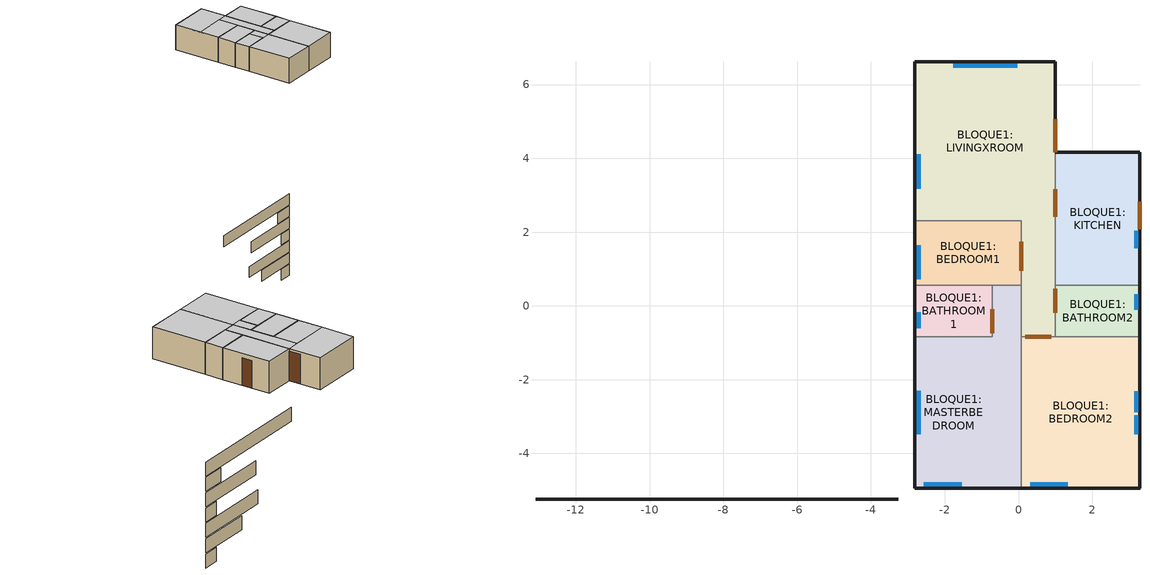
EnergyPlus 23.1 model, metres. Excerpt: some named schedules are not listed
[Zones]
BLOQUE1:LIVINGXROOM
 floor othersideconditionsmodel (SUELO CASO BASE MULCHEN): 0.08,2.31 0.99,2.3 0.99,-0.84 0.08,-0.84 z0; -2.81,6.61 0.99,6.61 0.99,2.3 -2.81,2.31 z0
 wall outside (MURO CASO BASE MULCHEN 01): 0.99,4.16 0.99,6.61 -2.81,6.61 -2.81,2.31 z0:2.3
 wall outside (LinearBridgingConstruction): -3.26,-5.24 -13.09,-5.24 z-11.1:-10.1
 wall to BLOQUE1:BEDROOM1 (Lightweight 2 x 25mm gypsum plasterboard with 100mm cavity): -2.81,2.31 0.08,2.31 0.08,0.56 z0:2.3
 wall to BLOQUE1:MASTERBEDROOM (Lightweight 2 x 25mm gypsum plasterboard with 100mm cavity): 0.08,0.56 0.08,-0.84 z0:2.3
 wall to BLOQUE1:BEDROOM2 (Lightweight 2 x 25mm gypsum plasterboard with 100mm cavity): 0.08,-0.84 0.99,-0.84 z0:2.3
 wall to BLOQUE1:BATHROOM2 (Lightweight 2 x 25mm gypsum plasterboard with 100mm cavity): 0.99,-0.84 0.99,0.56 z0:2.3
 wall to BLOQUE1:KITCHEN (Lightweight 2 x 25mm gypsum plasterboard with 100mm cavity): 0.99,0.56 0.99,4.16 z0:2.3
 window (VENTANA CASO BASE MULCHEN - 1001): -0.03,6.51 -1.77,6.51 z0.74:1.96; -2.71,4.11 -2.71,3.18 z1.04:1.96
 door inside (Puerta interior del proyecto): 0.08,1.74 0.08,0.95 z0:2.1; 0.18,-0.84 0.89,-0.84 / 0.99,-0.18 0.99,0.46 / 0.99,2.42 0.99,3.16 z0:2.12
 door (Copia de Wooden door): 0.99,4.17 0.99,5.06 z0:2.12
 ceiling adiabatic (CIELO FALSO CASO BASE MULCHEN_Reversed): 0.08,4.16 -2.81,4.16 -2.81,2.31 0.08,2.31 z2.3; 0.99,4.16 0.08,4.16 0.08,-0.84 0.99,-0.84 z2.3; 0.99,6.61 -2.81,6.61 -2.81,4.16 0.99,4.16 z2.3
BLOQUE1:BEDROOM1
 floor othersideconditionsmodel (SUELO CASO BASE MULCHEN): -2.81,2.31 0.08,2.31 0.08,0.56 -2.81,0.56 z0
 wall outside (MURO CASO BASE MULCHEN 01): -2.81,2.31 -2.81,0.56 z0:2.3
 wall outside (LinearBridgingConstruction): -3.26,-5.24 -5,-5.24 z-12.2:-11.2
 wall to BLOQUE1:BATHROOM1 (Lightweight 2 x 25mm gypsum plasterboard with 100mm cavity): -2.81,0.56 -0.71,0.56 z0:2.3
 wall to BLOQUE1:MASTERBEDROOM (Lightweight 2 x 25mm gypsum plasterboard with 100mm cavity): -0.71,0.56 0.08,0.56 z0:2.3
 window (VENTANA CASO BASE MULCHEN - 1001): -2.71,1.64 -2.71,0.73 z1.07:1.99
 ceiling adiabatic (CIELO FALSO CASO BASE MULCHEN_Reversed): 0.08,2.31 -2.81,2.31 -2.81,0.56 0.08,0.56 z2.3
BLOQUE1:MASTERBEDROOM
 floor othersideconditionsmodel (SUELO CASO BASE MULCHEN): -2.81,-0.84 -0.71,-0.84 -0.71,-4.94 -2.81,-4.94 z0; -0.71,0.56 0.08,0.56 0.08,-4.94 -0.71,-4.94 z0
 wall outside (MURO CASO BASE MULCHEN 01): -2.81,-0.84 -2.81,-4.94 0.08,-4.94 z0:2.3
 wall outside (LinearBridgingConstruction): -3.26,-5.24 -8.99,-5.24 z-13.3:-12.3
 wall to BLOQUE1:BATHROOM1 (Lightweight 2 x 25mm gypsum plasterboard with 100mm cavity): -0.71,0.56 -0.71,-0.84 -2.81,-0.84 z0:2.3
 wall to BLOQUE1:BEDROOM2 (Lightweight 2 x 25mm gypsum plasterboard with 100mm cavity): 0.08,-4.94 0.08,-0.84 z0:2.3
 window (VENTANA CASO BASE MULCHEN - 1001): -2.71,-2.3 -2.71,-3.47 z1.07:1.99; -2.57,-4.84 -1.55,-4.84 z1.03:1.96
 door inside (Puerta interior del proyecto): -0.71,-0.09 -0.71,-0.74 z0:2.11
 ceiling adiabatic (CIELO FALSO CASO BASE MULCHEN_Reversed): 0.08,0.56 -0.71,0.56 -0.71,-0.84 0.08,-0.84 z2.3; 0.08,-0.84 -2.81,-0.84 -2.81,-4.94 0.08,-4.94 z2.3
BLOQUE1:BEDROOM2
 floor othersideconditionsmodel (SUELO CASO BASE MULCHEN): 0.08,-0.84 3.29,-0.84 3.29,-4.94 0.08,-4.94 z0
 wall outside (MURO CASO BASE MULCHEN 01): 0.08,-4.94 3.29,-4.94 3.29,-0.84 z0:2.3
 wall outside (LinearBridgingConstruction): -3.26,-5.24 -9.26,-5.24 z-15.5:-14.5
 wall to BLOQUE1:BATHROOM2 (Lightweight 2 x 25mm gypsum plasterboard with 100mm cavity): 3.29,-0.84 0.99,-0.84 z0:2.3
 window (VENTANA CASO BASE MULCHEN - 1001): 0.32,-4.84 1.34,-4.84 z1.04:1.96; 3.19,-2.88 3.19,-2.31 / 3.19,-3.47 3.19,-2.96 z1.04:1.95
 ceiling adiabatic (CIELO FALSO CASO BASE MULCHEN_Reversed): 3.29,-0.84 0.08,-0.84 0.08,-4.94 3.29,-4.94 z2.3
BLOQUE1:BATHROOM2
 floor othersideconditionsmodel (SUELO CASO BASE MULCHEN): 0.99,0.56 3.29,0.56 3.29,-0.84 0.99,-0.84 z0
 wall outside (MURO CASO BASE MULCHEN 01): 3.29,-0.84 3.29,0.56 z0:2.3
 wall outside (LinearBridgingConstruction): -3.26,-5.24 -4.45,-5.24 z-17.7:-16.7
 wall to BLOQUE1:KITCHEN (Lightweight 2 x 25mm gypsum plasterboard with 100mm cavity_Rev): 3.29,0.56 0.99,0.56 z0:2.3
 window (VENTANA CASO BASE MULCHEN - 1001): 3.19,-0.1 3.19,0.32 z1.51:1.98
 ceiling adiabatic (CIELO FALSO CASO BASE MULCHEN_Reversed): 3.29,0.56 0.99,0.56 0.99,-0.84 3.29,-0.84 z2.3
BLOQUE1:KITCHEN
 floor othersideconditionsmodel (SUELO CASO BASE MULCHEN): 0.99,4.16 3.29,4.16 3.29,0.56 0.99,0.56 z0
 wall outside (MURO CASO BASE MULCHEN 01): 3.29,0.56 3.29,4.16 0.99,4.16 z0:2.3
 wall outside (LinearBridgingConstruction): -3.26,-5.24 -7.4,-5.24 z-16.6:-15.6
 window (VENTANA CASO BASE MULCHEN - 1001): 3.19,1.56 3.19,2.03 z1.04:1.95
 door (Puerta exterior del proyecto): 3.29,2.07 3.29,2.82 z0:1.99
 ceiling adiabatic (CIELO FALSO CASO BASE MULCHEN_Reversed): 3.29,4.16 0.99,4.16 0.99,0.56 3.29,0.56 z2.3
BLOQUE1:BATHROOM1
 floor othersideconditionsmodel (SUELO CASO BASE MULCHEN): -2.81,0.56 -0.71,0.56 -0.71,-0.84 -2.81,-0.84 z0
 wall outside (MURO CASO BASE MULCHEN 01): -2.81,0.56 -2.81,-0.84 z0:2.3
 wall outside (LinearBridgingConstruction): -3.26,-5.24 -4.45,-5.24 z-14.4:-13.4
 window (VENTANA CASO BASE MULCHEN - 1001): -2.71,-0.18 -2.71,-0.6 z1.5:1.98
 ceiling adiabatic (CIELO FALSO CASO BASE MULCHEN_Reversed): -0.71,0.56 -2.81,0.56 -2.81,-0.84 -0.71,-0.84 z2.3
[Site:Location]
Sitio (01-01:31-12)  (01-01:31-12): Latitude {deg}=-36.77; Longitude {deg}=-73.07; Time Zone {hr}=-4; Elevation {m}=148
[Site:GroundTemperature:BuildingSurface]
18, 18, 18, 18, 18, 18, 18, 18, 18, 18, 18, 18
[Site:GroundTemperature:Deep]
14, 14, 14, 14, 14, 14, 14, 14, 14, 14, 14, 14
[Site:GroundTemperature:Shallow]
14, 14, 14, 14, 14, 14, 14, 14, 14, 14, 14, 14
[Site:GroundTemperature:FCfactorMethod]
18.74, 19.18, 18.19, 16.7, 12.9, 10.01, 8.1, 7.58, 8.67, 10.99, 14.03, 16.81
[Site:GroundReflectance]
0.2, 0.2, 0.2, 0.2, 0.2, 0.2, 0.2, 0.2, 0.2, 0.2, 0.2, 0.2
[Site:GroundReflectance:SnowModifier]
2, 2
[SizingPeriod:DesignDay] Month=7; Day of Month=15; Humidity Condition Type=WetBulb; Barometric Pressure {Pa}=99559.6; Wind Direction {deg}=0; Rain Indicator=No; Snow Indicator=No; Daylight Saving Time Indicator=No
Name | Day Type | Maximum Dry-Bulb Temperature {C} | Daily Dry-Bulb Temperature Range {deltaC} | Wetbulb or DewPoint at Maximum Dry-Bulb {C} | Wind Speed {m/s} | Solar Model Indicator | Sky Clearness
Summer Design Day in Sitio (01-01:31-12) Jul | SummerDesignDay | 24.4 | 11.1 | 17.2 | 0 | ASHRAEClearSky | 0.98
Winter Design Day in Sitio (01-01:31-12) | WinterDesignDay | 1.2 | 0 | 1.2 | 17.4 |  | 0
[Site:GroundDomain:Slab]
Default Slab: 10, 1, 5, 0.52, 2050, 184, 30, 50, Site:GroundTemperature:Undisturbed:FiniteDifference, Default Slab - Ground Temperature Object - Finite Difference, 0.4, Default Slab - Slab Boundary Condition Model - 1, OnGrade, NO, EPS 10 mm_0.05, FULL, 5, NO, EPS 10 mm_0.05, 1, Hourly
[Site:GroundTemperature:Undisturbed:FiniteDifference]
Default Slab - Ground Temperature Object - Finite Difference: 0.52, 2050, 184, 30, 50, 0.4
[Building]
Edificio Residencial: North Axis {deg}=0; Terrain=Suburbs; Loads Convergence Tolerance Value {W}=.04; Temperature Convergence Tolerance Value {deltaC}=.4; Solar Distribution=FullExterior; Maximum Number of Warmup Days=25; Minimum Number of Warmup Days=6
[Material:NoMass] Roughness=Rough
Name | Thermal Resistance {m2-K/W} | Thermal Absorptance | Solar Absorptance | Visible Absorptance
LinearBridgingLayer | 0.6267 | 1e-05 | 0 | 0
5_RVAL_2; 6_RVAL_2 | .15 | 0.9 | 0.7 | 0.7
[Construction]
LinearBridgingConstruction: LinearBridgingLayer
SUELO CASO BASE MULCHEN: Sand and gravel_.8049, Concrete cast - compacted_.08, Flooring Blocks_.0025
CIELO FALSO CASO BASE MULCHEN_Reversed: Plasterboard_.01
Lightweight 2 x 25mm gypsum plasterboard with 100mm cavity: Gypsum Plasterboard_.025, 5_RVAL_2, Gypsum Plasterboard_.025
Lightweight 2 x 25mm gypsum plasterboard with 100mm cavity_Rev: Gypsum Plasterboard_.025, 6_RVAL_2, Gypsum Plasterboard_.025
Puerta interior del proyecto: Painted Oak_.035
MURO CASO BASE MULCHEN 01: Woods - pine pitch pine Dry_.0025, Oriented strand board (OSB)_.0095, Gypsum Plasterboard_.01
Copia de Wooden door: Painted Oak_.05, Standard insulation_.016
Puerta exterior del proyecto: Painted Oak_.045
VENTANA CASO BASE MULCHEN - 1001: 2
[WindowMaterial:Glazing]
2: Optical Data Type=SpectralAverage; Thickness {m}=.003; Solar Transmittance at Normal Incidence=.837; Front Side Solar Reflectance at Normal Incidence=.075; Back Side Solar Reflectance at Normal Incidence=.075; Visible Transmittance at Normal Incidence=.898; Front Side Visible Reflectance at Normal Incidence=.081; Back Side Visible Reflectance at Normal Incidence=.081; Infrared Transmittance at Normal Incidence=0; Front Side Infrared Hemispherical Emissivity=.84; Back Side Infrared Hemispherical Emissivity=.84; Conductivity {W/m-K}=.9; Dirt Correction Factor for Solar and Visible Transmittance=1
[Material] Roughness=Rough; Thermal Absorptance=0.9
Name | Thickness {m} | Conductivity {W/m-K} | Density {kg/m3} | Specific Heat {J/kg-K} | Solar Absorptance | Visible Absorptance
Sand and gravel_.8049 | .8049 | 2 | 1950 | 1045 | 0.3 | 0.3
Concrete cast - compacted_.08 | .08 | 2.2 | 2400 | 840 | 0.6 | 0.6
Flooring Blocks_.0025 | .0025 | 0.14 | 650 | 1200 | 0.78 | 0.78
Plasterboard_.01 | .01 | 0.25 | 2800 | 896 | 0.5 | 0.5
Gypsum Plasterboard_.025 | .025 | 0.25 | 900 | 1000 | 0.5 | 0.5
Painted Oak_.035 | .035 | 0.19 | 700 | 2390 | 0.5 | 0.5
Woods - pine pitch pine Dry_.0025 | .0025 | 0.17 | 650 | 2120 | 0.6 | 0.6
Oriented strand board (OSB)_.0095 | .0095 | 0.13 | 650 | 1700 | 0.6 | 0.6
Gypsum Plasterboard_.01 | .01 | 0.25 | 900 | 1000 | 0.5 | 0.5
Painted Oak_.05 | .05 | 0.19 | 700 | 2390 | 0.5 | 0.5
Standard insulation_.016 | .016 | 0.04 | 12 | 840 | 0.7 | 0.7
Painted Oak_.045 | .045 | 0.19 | 700 | 2390 | 0.5 | 0.5
EPS 10 mm_0.05 | .05 | 0.04 | 15 | 1300 | 0.6 | 0.6
[SurfaceProperty:OtherSideConditionsModel]
Default Slab - Slab Boundary Condition Model - 1: Type of Modeling=GroundCoupledSurface
[Zone] Type=1; Multiplier=1; Zone Inside Convection Algorithm=TARP; Part of Total Floor Area=Yes
Name | Volume {m3} | Floor Area {m2}
BLOQUE1:LIVINGXROOM | 41.645 | 18.1065
BLOQUE1:BEDROOM1 | 10.2528 | 4.4577
BLOQUE1:MASTERBEDROOM | 27.7292 | 12.0562
BLOQUE1:BATHROOM1 | 5.766 | 2.5069
BLOQUE1:BEDROOM2 | 28.671 | 12.4656
BLOQUE1:KITCHEN | 17.7573 | 7.7206
BLOQUE1:BATHROOM2 | 6.3371 | 2.7552
[PEOPLE] Number of People Schedule=HORARIO ACT CALF MULCHEN 2O22; Number of People Calculation Method=Area/Person; Floor Area per Person {m2/person}=20; Fraction Radiant=.3; Sensible Heat Fraction=.61; Carbon Dioxide Generation Rate {m3/s-W}=3.82e-08; Enable ASHRAE 55 Comfort Warnings=No; Mean Radiant Temperature Calculation Type=ZoneAveraged; Work Efficiency Schedule=Work efficiency; Clothing Insulation Calculation Method=ClothingInsulationSchedule; Air Velocity Schedule=Default Air Velocity for Comfort Calculations
Name | Zone or ZoneList or Space or SpaceList | Activity Level Schedule | Clothing Insulation Schedule
People BLOQUE1:LIVINGXROOM | BLOQUE1:LIVINGXROOM | Activity Schedule 5288 | Clothing Schedule 5288
People BLOQUE1:BEDROOM1 | BLOQUE1:BEDROOM1 | Activity Schedule 5300 | Clothing Schedule 5300
People BLOQUE1:MASTERBEDROOM | BLOQUE1:MASTERBEDROOM | Activity Schedule 5308 | Clothing Schedule 5308
People BLOQUE1:BATHROOM1 | BLOQUE1:BATHROOM1 | Activity Schedule 5318 | Clothing Schedule 5318
People BLOQUE1:BEDROOM2 | BLOQUE1:BEDROOM2 | Activity Schedule 5325 | Clothing Schedule 5325
People BLOQUE1:KITCHEN | BLOQUE1:KITCHEN | Activity Schedule 5333 | Clothing Schedule 5333
People BLOQUE1:BATHROOM2 | BLOQUE1:BATHROOM2 | Activity Schedule 5340 | Clothing Schedule 5340
[Lights] Schedule=ILUMINACION MULCHEN 2O22; Design Level Calculation Method=Watts/Area; Watts per Zone Floor Area {W/m2}=1.5; Return Air Fraction=0; Fraction Radiant=.3; Fraction Visible=.2; Fraction Replaceable=1
Name | Zone or ZoneList or Space or SpaceList
BLOQUE1:LIVINGXROOM General lighting | BLOQUE1:LIVINGXROOM
BLOQUE1:BEDROOM1 General lighting | BLOQUE1:BEDROOM1
BLOQUE1:MASTERBEDROOM General lighting | BLOQUE1:MASTERBEDROOM
BLOQUE1:BATHROOM1 General lighting | BLOQUE1:BATHROOM1
BLOQUE1:BEDROOM2 General lighting | BLOQUE1:BEDROOM2
BLOQUE1:KITCHEN General lighting | BLOQUE1:KITCHEN
BLOQUE1:BATHROOM2 General lighting | BLOQUE1:BATHROOM2
[WaterUse:Equipment] Flow Rate Fraction Schedule=Residencial CTE ACS
Name | Peak Flow Rate {m3/s} | Target Temperature Schedule | Hot Water Supply Temperature Schedule | Cold Water Supply Temperature Schedule | Zone
DHW BLOQUE1:LIVINGXROOM | 2.82914e-06 | DHW Supply Temperature BLOQUE1:LIVINGXROOM | DHW Supply Temperature BLOQUE1:LIVINGXROOM | DHW Mains Temperature BLOQUE1:LIVINGXROOM | BLOQUE1:LIVINGXROOM
DHW BLOQUE1:BEDROOM1 | 6.96516e-07 | DHW Supply Temperature BLOQUE1:BEDROOM1 | DHW Supply Temperature BLOQUE1:BEDROOM1 | DHW Mains Temperature BLOQUE1:BEDROOM1 | BLOQUE1:BEDROOM1
DHW BLOQUE1:MASTERBEDROOM | 1.88378e-06 | DHW Supply Temperature BLOQUE1:MASTERBEDROOM | DHW Supply Temperature BLOQUE1:MASTERBEDROOM | DHW Mains Temperature BLOQUE1:MASTERBEDROOM | BLOQUE1:MASTERBEDROOM
DHW BLOQUE1:BATHROOM1 | 3.91703e-07 | DHW Supply Temperature BLOQUE1:BATHROOM1 | DHW Supply Temperature BLOQUE1:BATHROOM1 | DHW Mains Temperature BLOQUE1:BATHROOM1 | BLOQUE1:BATHROOM1
DHW BLOQUE1:BEDROOM2 | 1.94775e-06 | DHW Supply Temperature BLOQUE1:BEDROOM2 | DHW Supply Temperature BLOQUE1:BEDROOM2 | DHW Mains Temperature BLOQUE1:BEDROOM2 | BLOQUE1:BEDROOM2
DHW BLOQUE1:KITCHEN | 1.20634e-06 | DHW Supply Temperature BLOQUE1:KITCHEN | DHW Supply Temperature BLOQUE1:KITCHEN | DHW Mains Temperature BLOQUE1:KITCHEN | BLOQUE1:KITCHEN
DHW BLOQUE1:BATHROOM2 | 4.305e-07 | DHW Supply Temperature BLOQUE1:BATHROOM2 | DHW Supply Temperature BLOQUE1:BATHROOM2 | DHW Mains Temperature BLOQUE1:BATHROOM2 | BLOQUE1:BATHROOM2
[Sizing:Zone] Zone Cooling Design Supply Air Temperature Input Method=SupplyAirTemperature; Zone Cooling Design Supply Air Temperature {C}=12; Zone Cooling Design Supply Air Temperature Difference {deltaC}=0; Zone Heating Design Supply Air Temperature Input Method=SupplyAirTemperature; Zone Heating Design Supply Air Temperature {C}=35; Zone Heating Design Supply Air Temperature Difference {deltaC}=0; Zone Cooling Design Supply Air Humidity Ratio {kgWater/kgDryAir}=.008; Zone Heating Design Supply Air Humidity Ratio {kgWater/kgDryAir}=.016; Zone Heating Sizing Factor=1.25; Zone Cooling Sizing Factor=1.15; Cooling Design Air Flow Method=DesignDay; Cooling Minimum Air Flow Fraction=0; Heating Design Air Flow Method=DesignDay; Zone Load Sizing Method=Sensible Load Only No Latent Load; Zone Latent Cooling Design Supply Air Humidity Ratio Input Method=HumidityRatioDifference; Zone Cooling Design Supply Air Humidity Ratio Difference {kgWater/kgDryAir}=0.005; Zone Latent Heating Design Supply Air Humidity Ratio Input Method=HumidityRatioDifference; Zone Humidification Design Supply Air Humidity Ratio Difference {kgWater/kgDryAir}=0.005
Name | Design Specification Zone Air Distribution Object
BLOQUE1:LIVINGXROOM | BLOQUE1:LIVINGXROOM
BLOQUE1:BEDROOM1 | BLOQUE1:BEDROOM1
BLOQUE1:MASTERBEDROOM | BLOQUE1:MASTERBEDROOM
BLOQUE1:BATHROOM1 | BLOQUE1:BATHROOM1
BLOQUE1:BEDROOM2 | BLOQUE1:BEDROOM2
BLOQUE1:KITCHEN | BLOQUE1:KITCHEN
BLOQUE1:BATHROOM2 | BLOQUE1:BATHROOM2
[DesignSpecification:ZoneAirDistribution] Zone Air Distribution Effectiveness in Cooling Mode=1; Zone Air Distribution Effectiveness in Heating Mode=1
BLOQUE1:LIVINGXROOM; BLOQUE1:BEDROOM1; BLOQUE1:MASTERBEDROOM; BLOQUE1:BATHROOM1; BLOQUE1:BEDROOM2; BLOQUE1:KITCHEN; BLOQUE1:BATHROOM2
[ZoneControl:Thermostat] Control Type Schedule=Zone Control Type Sched
Name | Zone or ZoneList | Control 1
BLOQUE1:LIVINGXROOM Thermostat | BLOQUE1:LIVINGXROOM | Dual Setpoint - Zone BLOQUE1:LIVINGXROOM
BLOQUE1:BEDROOM1 Thermostat | BLOQUE1:BEDROOM1 | Dual Setpoint - Zone BLOQUE1:BEDROOM1
BLOQUE1:MASTERBEDROOM Thermostat | BLOQUE1:MASTERBEDROOM | Dual Setpoint - Zone BLOQUE1:MASTERBEDROOM
BLOQUE1:BATHROOM1 Thermostat | BLOQUE1:BATHROOM1 | Dual Setpoint - Zone BLOQUE1:BATHROOM1
BLOQUE1:BEDROOM2 Thermostat | BLOQUE1:BEDROOM2 | Dual Setpoint - Zone BLOQUE1:BEDROOM2
BLOQUE1:KITCHEN Thermostat | BLOQUE1:KITCHEN | Dual Setpoint - Zone BLOQUE1:KITCHEN
BLOQUE1:BATHROOM2 Thermostat | BLOQUE1:BATHROOM2 | Dual Setpoint - Zone BLOQUE1:BATHROOM2
[ThermostatSetpoint:DualSetpoint]
Name | Heating Setpoint Temperature Schedule | Cooling Setpoint Temperature Schedule
Dual Setpoint - Zone BLOQUE1:LIVINGXROOM | BLOQUE1:LIVINGXROOM Heating Setpoint Schedule | BLOQUE1:LIVINGXROOM Cooling SP Sch
Dual Setpoint - Zone BLOQUE1:BEDROOM1 | BLOQUE1:BEDROOM1 Heating Setpoint Schedule | BLOQUE1:BEDROOM1 Cooling SP Sch
Dual Setpoint - Zone BLOQUE1:MASTERBEDROOM | BLOQUE1:MASTERBEDROOM Heating Setpoint Schedule | BLOQUE1:MASTERBEDROOM Cooling SP Sch
Dual Setpoint - Zone BLOQUE1:BATHROOM1 | BLOQUE1:BATHROOM1 Heating Setpoint Schedule | BLOQUE1:BATHROOM1 Cooling SP Sch
Dual Setpoint - Zone BLOQUE1:BEDROOM2 | BLOQUE1:BEDROOM2 Heating Setpoint Schedule | BLOQUE1:BEDROOM2 Cooling SP Sch
Dual Setpoint - Zone BLOQUE1:KITCHEN | BLOQUE1:KITCHEN Heating Setpoint Schedule | BLOQUE1:KITCHEN Cooling SP Sch
Dual Setpoint - Zone BLOQUE1:BATHROOM2 | BLOQUE1:BATHROOM2 Heating Setpoint Schedule | BLOQUE1:BATHROOM2 Cooling SP Sch
[Zone equipment]
BLOQUE1:LIVINGXROOM: BLOQUE1:LIVINGXROOM Ideal Loads Air
BLOQUE1:BEDROOM1: BLOQUE1:BEDROOM1 Ideal Loads Air
BLOQUE1:MASTERBEDROOM: BLOQUE1:MASTERBEDROOM Ideal Loads Air
BLOQUE1:BATHROOM1: BLOQUE1:BATHROOM1 Ideal Loads Air
BLOQUE1:BEDROOM2: BLOQUE1:BEDROOM2 Ideal Loads Air
BLOQUE1:KITCHEN: BLOQUE1:KITCHEN Ideal Loads Air
BLOQUE1:BATHROOM2: BLOQUE1:BATHROOM2 Ideal Loads Air
[AvailabilityManager:HybridVentilation] Use Weather File Rain Indicators=YES; Maximum Wind Speed {m/s}=40; Minimum Outdoor Temperature {C}=15; Maximum Outdoor Temperature {C}=100; Minimum Outdoor Enthalpy {J/kg}=20000; Maximum Outdoor Enthalpy {J/kg}=30000; Minimum Outdoor Dewpoint {C}=15; Maximum Outdoor Dewpoint {C}=30; Minimum Outdoor Ventilation Air Schedule=Minimum outdoor ventilation air schedule: Always 1 ac/h; Opening Factor Function of Wind Speed Curve=Opening Factor Function of Wind Speed Curve; AirflowNetwork Control Type Schedule=AirflowNetwork Control Type Schedule: Always 1
Name | Control Zone | Ventilation Control Mode Schedule
BLOQUE1:LIVINGXROOM Ideal Loads Air | BLOQUE1:LIVINGXROOM | Ventilation control mode schedule BLOQUE1:LIVINGXROOM Ideal Loads Air
BLOQUE1:BEDROOM1 Ideal Loads Air | BLOQUE1:BEDROOM1 | Ventilation control mode schedule BLOQUE1:BEDROOM1 Ideal Loads Air
BLOQUE1:MASTERBEDROOM Ideal Loads Air | BLOQUE1:MASTERBEDROOM | Ventilation control mode schedule BLOQUE1:MASTERBEDROOM Ideal Loads Air
BLOQUE1:BATHROOM1 Ideal Loads Air | BLOQUE1:BATHROOM1 | Ventilation control mode schedule BLOQUE1:BATHROOM1 Ideal Loads Air
BLOQUE1:BEDROOM2 Ideal Loads Air | BLOQUE1:BEDROOM2 | Ventilation control mode schedule BLOQUE1:BEDROOM2 Ideal Loads Air
BLOQUE1:KITCHEN Ideal Loads Air | BLOQUE1:KITCHEN | Ventilation control mode schedule BLOQUE1:KITCHEN Ideal Loads Air
BLOQUE1:BATHROOM2 Ideal Loads Air | BLOQUE1:BATHROOM2 | Ventilation control mode schedule BLOQUE1:BATHROOM2 Ideal Loads Air
[Schedule:Compact]
Work efficiency: Through: 12/31, For: AllDays, Until: 24:00, 0
Minimum outdoor ventilation air schedule: Always 1 ac/h; AirflowNetwork Control Type Schedule: Always 1; Ventilation control mode schedule BLOQUE1:LIVINGXROOM Ideal Loads Air; Ventilation control mode schedule BLOQUE1:BEDROOM1 Ideal Loads Air; Ventilation control mode schedule BLOQUE1:MASTERBEDROOM Ideal Loads Air; Ventilation control mode schedule BLOQUE1:BATHROOM1 Ideal Loads Air; Ventilation control mode schedule BLOQUE1:BEDROOM2 Ideal Loads Air; Ventilation control mode schedule BLOQUE1:KITCHEN Ideal Loads Air; Ventilation control mode schedule BLOQUE1:BATHROOM2 Ideal Loads Air: Through: 12/31, For: AllDays, Until: 24:00, 1
Default Air Velocity for Comfort Calculations: Through: 12/31, For: AllDays, Until: 24:00, 0.137
Residencial CTE ACS: Through: 31 Dec, For: AllDays, Until: 01:00, 0.0952, Until: 02:00, 0.04, Until: 03:00, 0.032, Until: 04:00, 0.016, Until: 05:00, 0.016, Until: 06:00, 0.0472, Until: 07:00, 0.2136, Until: 08:00, 0.792, Until: 09:00, 0.5544, Until: 10:00, 0.5944, Until: 11:00, 0.4912, Until: 12:00, 0.4432, Until: 13:00, 0.38, Until: 14:00, 0.38, Until: 15:00, 0.3248, Until: 16:00, 0.2616, Until: 17:00, 0.3088, Until: 18:00, 0.3008, Until: 19:00, 0.412, Until: 20:00, 0.5544, Until: 21:00, 0.4512, Until: 22:00, 0.4992, Until: 23:00, 0.38, Until: 24:00, 0.412
Activity Schedule 5288; Activity Schedule 5300; Activity Schedule 5308; Activity Schedule 5318; Activity Schedule 5325; Activity Schedule 5333; Activity Schedule 5340: Through: 12/31, For: AllDays, Until: 24:00, 98.4
Clothing Schedule 5288; Clothing Schedule 5300; Clothing Schedule 5308; Clothing Schedule 5318; Clothing Schedule 5325; Clothing Schedule 5333; Clothing Schedule 5340: Through: 4/1, For: AllDays, Until: 24:00, .5, Through: 9/30, For: AllDays, Until: 24:00, 1, Through: 12/31, For: AllDays, Until: 24:00, .5
DHW Supply Temperature BLOQUE1:LIVINGXROOM; DHW Supply Temperature BLOQUE1:BEDROOM1; DHW Supply Temperature BLOQUE1:MASTERBEDROOM; DHW Supply Temperature BLOQUE1:BATHROOM1; DHW Supply Temperature BLOQUE1:BEDROOM2; DHW Supply Temperature BLOQUE1:KITCHEN; DHW Supply Temperature BLOQUE1:BATHROOM2: Through: 12/31, For: AllDays, Until: 24:00, 60
DHW Mains Temperature BLOQUE1:LIVINGXROOM; DHW Mains Temperature BLOQUE1:BEDROOM1; DHW Mains Temperature BLOQUE1:MASTERBEDROOM; DHW Mains Temperature BLOQUE1:BATHROOM1; DHW Mains Temperature BLOQUE1:BEDROOM2; DHW Mains Temperature BLOQUE1:KITCHEN; DHW Mains Temperature BLOQUE1:BATHROOM2: Through: 12/31, For: AllDays, Until: 24:00, 12
BLOQUE1:LIVINGXROOM Heating Setpoint Schedule; BLOQUE1:BEDROOM1 Heating Setpoint Schedule; BLOQUE1:MASTERBEDROOM Heating Setpoint Schedule; BLOQUE1:BATHROOM1 Heating Setpoint Schedule; BLOQUE1:BEDROOM2 Heating Setpoint Schedule: Through: 01/01, For: Alldays, Until: 24:00, 20, Through: 01/02, For: Alldays, Until: 24:00, 20, Through: 01/03, For: Alldays, Until: 24:00, 20, Through: 01/04, For: Alldays, Until: 24:00, 20, Through: 01/05, For: Alldays, Until: 24:00, 20, Through: 01/06, For: Alldays, Until: 24:00, 20, Through: 01/07, For: Alldays, Until: 24:00, 20, Through: 01/08, For: Alldays, Until: 24:00, 20, Through: 01/09, For: Alldays, Until: 24:00, 20, Through: 01/10, For: Alldays, Until: 24:00, 20, Through: 01/11, For: Alldays, Until: 24:00, 20, Through: 01/12, For: Alldays, Until: 24:00, 20, Through: 01/13, For: Alldays, Until: 24:00, 20, Through: 01/14, For: Alldays, Until: 24:00, 20, Through: 01/15, For: Alldays, Until: 24:00, 20, Through: 01/16, For: Alldays, Until: 24:00, 20, Through: 01/17, For: Alldays, Until: 24:00, 20, Through: 01/18, For: Alldays, Until: 24:00, 20, Through: 01/19, For: Alldays, Until: 24:00, 20, Through: 01/20, For: Alldays, Until: 24:00, 20, Through: 01/21, For: Alldays, Until: 24:00, 20, Through: 01/22, For: Alldays, Until: 24:00, 20, Through: 01/23, For: Alldays, Until: 24:00, 20, Through: 01/24, For: Alldays, Until: 24:00, 20, Through: 01/25, For: Alldays, Until: 24:00, 20, Through: 01/26, For: Alldays, Until: 24:00, 20, Through: 01/27, For: Alldays, Until: 24:00, 20, Through: 01/28, For: Alldays, Until: 24:00, 20, Through: 01/29, For: Alldays, Until: 24:00, 20, Through: 01/30, For: Alldays, Until: 24:00, 20, Through: 01/31, For: Alldays, Until: 24:00, 20, Through: 02/01, For: Alldays, Until: 24:00, 20, Through: 02/02, For: Alldays, Until: 24:00, 20, Through: 02/03, For: Alldays, Until: 24:00, 20, Through: 02/04, For: Alldays, Until: 24:00, 20, Through: 02/05, For: Alldays, Until: 24:00, 20, Through: 02/06, For: Alldays, Until: 24:00, 20, Through: 02/07, For: Alldays, Until: 24:00, 20, Through: 02/08, For: Alldays, Until: 24:00, 20, Through: 02/09, For: Alldays, Until: 24:00, 20, Through: 02/10, For: Alldays, Until: 24:00, 20, Through: 02/11, For: Alldays, Until: 24:00, 20, Through: 02/12, For: Alldays, Until: 24:00, 20, Through: 02/13, For: Alldays, Until: 24:00, 20, Through: 02/14, For: Alldays, Until: 24:00, 20, Through: 02/15, For: Alldays, Until: 24:00, 20, Through: 02/16, For: Alldays, Until: 24:00, 20, Through: 02/17, For: Alldays, Until: 24:00, 20, Through: 02/18, For: Alldays, Until: 24:00, 20, Through: 02/19, For: Alldays, Until: 24:00, 20, Through: 02/20, For: Alldays, Until: 24:00, 20, Through: 02/21, For: Alldays, Until: 24:00, 20, Through: 02/22, For: Alldays, Until: 24:00, 20, Through: 02/23, For: Alldays, Until: 24:00, 20, Through: 02/24, For: Alldays, Until: 24:00, 20, Through: 02/25, For: Alldays, Until: 24:00, 20, Through: 02/26, For: Alldays, Until: 24:00, 20, Through: 02/27, For: Alldays, Until: 24:00, 20, Through: 02/28, For: Alldays, Until: 24:00, 20, Through: 03/01, For: Alldays, Until: 24:00, 20, Through: 03/02, For: Alldays, Until: 24:00, 20, Through: 03/03, For: Alldays, Until: 24:00, 20, Through: 03/04, For: Alldays, Until: 24:00, 20, Through: 03/05, For: Alldays, Until: 24:00, 20, Through: 03/06, For: Alldays, Until: 24:00, 20, Through: 03/07, For: Alldays, Until: 24:00, 20, Through: 03/08, For: Alldays, Until: 24:00, 20, Through: 03/09, For: Alldays, Until: 24:00, 20, Through: 03/10, For: Alldays, Until: 24:00, 20, Through: 03/11, For: Alldays, Until: 24:00, 20, Through: 03/12, For: Alldays, Until: 24:00, 20, Through: 03/13, For: Alldays, Until: 24:00, 20, Through: 03/14, For: Alldays, Until: 24:00, 20, Through: 03/15, For: Alldays, Until: 24:00, 20, Through: 03/16, For: Alldays, Until: 24:00, 20, Through: 03/17, For: Alldays, Until: 24:00, 20, Through: 03/18, For: Alldays, Until: 24:00, 20, Through: 03/19, For: Alldays, Until: 24:00, 20, Through: 03/20, For: Alldays, Until: 24:00, 20, Through: 03/21, For: Alldays, Until: 24:00, 20, Through: 03/22, For: Alldays, Until: 24:00, 20, Through: 03/23, For: Alldays, Until: 24:00, 20, Through: 03/24, For: Alldays, Until: 24:00, 20, Through: 03/25, For: Alldays, Until: 24:00, 20, Through: 03/26, For: Alldays, Until: 24:00, 20, Through: 03/27, For: Alldays, Until: 24:00, 20, Through: 03/28, For: Alldays, Until: 24:00, 20, Through: 03/29, For: Alldays, Until: 24:00, 20, Through: 03/30, For: Alldays, Until: 24:00, 20, Through: 03/31, For: Alldays, Until: 24:00, 20, Through: 04/01, For: Alldays, Until: 24:00, 20, Through: 04/02, For: Alldays, Until: 24:00, 20, Through: 04/03, For: Alldays, Until: 24:00, 20, Through: 04/04, For: Alldays, Until: 24:00, 20, Through: 04/05, For: Alldays, Until: 24:00, 20, Through: 04/06, For: Alldays, Until: 24:00, 20, Through: 04/07, For: Alldays, Until: 24:00, 20, Through: 04/08, For: Alldays, Until: 24:00, 20, Through: 04/09, For: Alldays, Until: 24:00, 20, Through: 04/10, For: Alldays, Until: 24:00, 20, Through: 04/11, For: Alldays, Until: 24:00, 20, Through: 04/12, For: Alldays, Until: 24:00, 20, Through: 04/13, For: Alldays, Until: 24:00, 20, Through: 04/14, For: Alldays, Until: 24:00, 20, Through: 04/15, For: Alldays, Until: 24:00, 20, Through: 04/16, For: Alldays, Until: 24:00, 20, Through: 04/17, For: Alldays, Until: 24:00, 20, Through: 04/18, For: Alldays, Until: 24:00, 20, Through: 04/19, For: Alldays, Until: 24:00, 20, Through: 04/20, For: Alldays, Until: 24:00, 20, Through: 04/21, For: Alldays, Until: 24:00, 20, Through: 04/22, For: Alldays, Until: 24:00, 20, Through: 04/23, For: Alldays, Until: 24:00, 20, Through: 04/24, For: Alldays, Until: 24:00, 20, Through: 04/25, For: Alldays, Until: 24:00, 20, Through: 04/26, For: Alldays, Until: 24:00, 20, Through: 04/27, For: Alldays, Until: 24:00, 20, Through: 04/28, For: Alldays, Until: 24:00, 20, Through: 04/29, For: Alldays, Until: 24:00, 20, Through: 04/30, For: Alldays, Until: 24:00, 20, Through: 05/01, For: Alldays, Until: 24:00, 20, Through: 05/02, For: Alldays, Until: 24:00, 20, Through: 05/03, For: Alldays, Until: 24:00, 20, Through: 05/04, For: Alldays, Until: 24:00, 20, Through: 05/05, For: Alldays, Until: 24:00, 20, Through: 05/06, For: Alldays, Until: 24:00, 20, Through: 05/07, For: Alldays, Until: 24:00, 20, Through: 05/08, For: Alldays, Until: 24:00, 20, Through: 05/09, For: Alldays, Until: 24:00, 20, Through: 05/10, For: Alldays, Until: 24:00, 20, Through: 05/11, For: Alldays, Until: 24:00, 20, Through: 05/12, For: Alldays, Until: 24:00, 20, Through: 05/13, For: Alldays, Until: 24:00, 20, Through: 05/14, For: Alldays, Until: 24:00, 20, Through: 05/15, For: Alldays, Until: 24:00, 20, Through: 05/16, For: Alldays, Until: 24:00, 20, Through: 05/17, For: Alldays, Until: 24:00, 20, Through: 05/18, For: Alldays, Until: 24:00, 20, Through: 05/19, For: Alldays, Until: 24:00, 20, Through: 05/20, For: Alldays, Until: 24:00, 20, Through: 05/21, For: Alldays, Until: 24:00, 20, Through: 05/22, For: Alldays, Until: 24:00, 20, Through: 05/23, For: Alldays, Until: 24:00, 20, Through: 05/24, For: Alldays, Until: 24:00, 20, Through: 05/25, For: Alldays, Until: 24:00, 20, Through: 05/26, For: Alldays, Until: 24:00, 20, Through: 05/27, For: Alldays, Until: 24:00, 20, Through: 05/28, For: Alldays, Until: 24:00, 20, Through: 05/29, For: Alldays, Until: 24:00, 20, Through: 05/30, For: Alldays, Until: 24:00, 20, Through: 05/31, For: Alldays, Until: 24:00, 20, Through: 06/01, For: Alldays, Until: 24:00, 20, Through: 06/02, For: Alldays, Until: 24:00, 20, Through: 06/03, For: Alldays, Until: 24:00, 20, Through: 06/04, For: Alldays, Until: 24:00, 20, Through: 06/05, For: Alldays, Until: 24:00, 20, Through: 06/06, For: Alldays, Until: 24:00, 20, Through: 06/07, For: Alldays, Until: 24:00, 20, Through: 06/08, For: Alldays, Until: 24:00, 20, Through: 06/09, For: Alldays, Until: 24:00, 20, Through: 06/10, For: Alldays, Until: 24:00, 20, Through: 06/11, For: Alldays, Until: 24:00, 20, Through: 06/12, For: Alldays, Until: 24:00, 20, Through: 06/13, For: Alldays, Until: 24:00, 20, Through: 06/14, For: Alldays, Until: 24:00, 20, Through: 06/15, For: Alldays, Until: 24:00, 20, Through: 06/16, For: Alldays, Until: 24:00, 20, Through: 06/17, For: Alldays, Until: 24:00, 20, Through: 06/18, For: Alldays, Until: 24:00, 20, Through: 06/19, For: Alldays, Until: 24:00, 20, Through: 06/20, For: Alldays, Until: 24:00, 20, Through: 06/21, For: Alldays, Until: 24:00, 20, Through: 06/22, For: Alldays, Until: 24:00, 20, Through: 06/23, For: Alldays, Until: 24:00, 20, Through: 06/24, For: Alldays, Until: 24:00, 20, Through: 06/25, For: Alldays, Until: 24:00, 20, Through: 06/26, For: Alldays, Until: 24:00, 20, Through: 06/27, For: Alldays, Until: 24:00, 20, Through: 06/28, For: Alldays, Until: 24:00, 20, Through: 06/29, For: Alldays, Until: 24:00, 20, Through: 06/30, For: Alldays, Until: 24:00, 20, Through: 07/01, For: Alldays, Until: 24:00, 20, Through: 07/02, For: Alldays, Until: 24:00, 20, Through: 07/03, For: Alldays, Until: 24:00, 20, Through: 07/04, For: Alldays, Until: 24:00, 20, Through: 07/05, For: Alldays, Until: 24:00, 20, Through: 07/06, For: Alldays, Until: 24:00, 20, Through: 07/07, For: Alldays, Until: 24:00, 20, Through: 07/08, For: Alldays, Until: 24:00, 20, Through: 07/09, For: Alldays, Until: 24:00, 20, Through: 07/10, For: Alldays, Until: 24:00, 20, Through: 07/11, For: Alldays, Until: 24:00, 20, Through: 07/12, For: Alldays, Until: 24:00, 20, Through: 07/13, For: Alldays, Until: 24:00, 20, Through: 07/14, For: Alldays, Until: 24:00, 20, Through: 07/15, For: Alldays, Until: 24:00, 20, Through: 07/16, For: Alldays, Until: 24:00, 20, Through: 07/17, For: Alldays, Until: 24:00, 20, Through: 07/18, For: Alldays, Until: 24:00, 20, Through: 07/19, For: Alldays, Until: 24:00, 20, Through: 07/20, For: Alldays, Until: 24:00, 20, Through: 07/21, For: Alldays, Until: 24:00, 20, Through: 07/22, For: Alldays, Until: 24:00, 20, Through: 07/23, For: Alldays, Until: 24:00, 20, Through: 07/24, For: Alldays, Until: 24:00, 20, Through: 07/25, For: Alldays, Until: 24:00, 20, Through: 07/26, For: Alldays, Until: 24:00, 20, Through: 07/27, For: Alldays, Until: 24:00, 20, Through: 07/28, For: Alldays, Until: 24:00, 20, Through: 07/29, For: Alldays, Until: 24:00, 20, Through: 07/30, For: Alldays, Until: 24:00, 20, Through: 07/31, For: Alldays, Until: 24:00, 20, Through: 08/01, For: Alldays, Until: 24:00, 20, Through: 08/02, For: Alldays, Until: 24:00, 20, Through: 08/03, For: Alldays, Until: 24:00, 20, Through: 08/04, For: Alldays, Until: 24:00, 20, Through: 08/05, For: Alldays, Until: 24:00, 20, Through: 08/06, For: Alldays, Until: 24:00, 20, Through: 08/07, For: Alldays, Until: 24:00, 20, Through: 08/08, For: Alldays, Until: 24:00, 20, Through: 08/09, For: Alldays, Until: 24:00, 20, Through: 08/10, For: Alldays, Until: 24:00, 20, Through: 08/11, For: Alldays, Until: 24:00, 20, Through: 08/12, For: Alldays, Until: 24:00, 20, Through: 08/13, For: Alldays, Until: 24:00, 20, Through: 08/14, For: Alldays, Until: 24:00, 20, Through: 08/15, For: Alldays, Until: 24:00, 20, Through: 08/16, For: Alldays, Until: 24:00, 20, Through: 08/17, For: Alldays, Until: 24:00, 20, Through: 08/18, For: Alldays, Until: 24:00, 20, Through: 08/19, For: Alldays, Until: 24:00, 20, Through: 08/20, For: Alldays, Until: 24:00, 20, Through: 08/21, For: Alldays, Until: 24:00, 20, Through: 08/22, For: Alldays, Until: 24:00, 20, Through: 08/23, For: Alldays, Until: 24:00, 20, Through: 08/24, For: Alldays, Until: 24:00, 20, Through: 08/25, For: Alldays, Until: 24:00, 20, Through: 08/26, For: Alldays, Until: 24:00, 20, Through: 08/27, For: Alldays, Until: 24:00, 20, Through: 08/28, For: Alldays, Until: 24:00, 20, Through: 08/29, For: Alldays, Until: 24:00, 20, Through: 08/30, For: Alldays, Until: 24:00, 20, Through: 08/31, For: Alldays, Until: 24:00, 20, Through: 09/01, For: Alldays, Until: 24:00, 20, Through: 09/02, For: Alldays, Until: 24:00, 20, Through: 09/03, For: Alldays, Until: 24:00, 20, Through: 09/04, For: Alldays, Until: 24:00, 20, Through: 09/05, For: Alldays, Until: 24:00, 20, Through: 09/06, For: Alldays, Until: 24:00, 20, Through: 09/07, For: Alldays, Until: 24:00, 20, Through: 09/08, For: Alldays, Until: 24:00, 20, Through: 09/09, For: Alldays, Until: 24:00, 20, Through: 09/10, For: Alldays, Until: 24:00, 20, Through: 09/11, For: Alldays, Until: 24:00, 20, Through: 09/12, For: Alldays, Until: 24:00, 20, Through: 09/13, For: Alldays, Until: 24:00, 20, Through: 09/14, For: Alldays, Until: 24:00, 20, Through: 09/15, For: Alldays, Until: 24:00, 20, Through: 09/16, For: Alldays, Until: 24:00, 20, Through: 09/17, For: Alldays, Until: 24:00, 20, Through: 09/18, For: Alldays, Until: 24:00, 20, Through: 09/19, For: Alldays, Until: 24:00, 20, Through: 09/20, For: Alldays, Until: 24:00, 20, Through: 09/21, For: Alldays, Until: 24:00, 20, Through: 09/22, For: Alldays, Until: 24:00, 20, Through: 09/23, For: Alldays, Until: 24:00, 20, Through: 09/24, For: Alldays, Until: 24:00, 20, Through: 09/25, For: Alldays, Until: 24:00, 20, Through: 09/26, For: Alldays, Until: 24:00, 20, Through: 09/27, For: Alldays, Until: 24:00, 20, Through: 09/28, For: Alldays, Until: 24:00, 20, Through: 09/29, For: Alldays, Until: 24:00, 20, Through: 09/30, For: Alldays, Until: 24:00, 20, Through: 10/01, For: Alldays, Until: 24:00, 20, Through: 10/02, For: Alldays, Until: 24:00, 20, Through: 10/03, For: Alldays, Until: 24:00, 20, Through: 10/04, For: Alldays, Until: 24:00, 20, Through: 10/05, For: Alldays, Until: 24:00, 20, Through: 10/06, For: Alldays, Until: 24:00, 20, Through: 10/07, For: Alldays, Until: 24:00, 20, Through: 10/08, For: Alldays, Until: 24:00, 20, Through: 10/09, For: Alldays, Until: 24:00, 20, Through: 10/10, For: Alldays, Until: 24:00, 20, Through: 10/11, For: Alldays, Until: 24:00, 20, Through: 10/12, For: Alldays, Until: 24:00, 20, Through: 10/13, For: Alldays, Until: 24:00, 20, Through: 10/14, For: Alldays, Until: 24:00, 20, Through: 10/15, For: Alldays, Until: 24:00, 20, Through: 10/16, For: Alldays, Until: 24:00, 20, Through: 10/17, For: Alldays, Until: 24:00, 20, Through: 10/18, For: Alldays, Until: 24:00, 20, Through: 10/19, For: Alldays, Until: 24:00, 20, Through: 10/20, For: Alldays, Until: 24:00, 20, Through: 10/21, For: Alldays, Until: 24:00, 20, Through: 10/22, For: Alldays, Until: 24:00, 20, Through: 10/23, For: Alldays, Until: 24:00, 20, Through: 10/24, For: Alldays, Until: 24:00, 20, Through: 10/25, For: Alldays, Until: 24:00, 20, Through: 10/26, For: Alldays, Until: 24:00, 20, Through: 10/27, For: Alldays, Until: 24:00, 20, Through: 10/28, For: Alldays, Until: 24:00, 20, Through: 10/29, For: Alldays, Until: 24:00, 20, Through: 10/30, For: Alldays, Until: 24:00, 20, Through: 10/31, For: Alldays, Until: 24:00, 20, Through: 11/01, For: Alldays, Until: 24:00, 20, Through: 11/02, For: Alldays, Until: 24:00, 20, Through: 11/03, For: Alldays, Until: 24:00, 20, Through: 11/04, For: Alldays, Until: 24:00, 20, Through: 11/05, For: Alldays, Until: 24:00, 20, Through: 11/06, For: Alldays, Until: 24:00, 20, Through: 11/07, For: Alldays, Until: 24:00, 20, Through: 11/08, For: Alldays, Until: 24:00, 20, Through: 11/09, For: Alldays, Until: 24:00, 20, Through: 11/10, For: Alldays, Until: 24:00, 20, Through: 11/11, For: Alldays, Until: 24:00, 20, Through: 11/12, For: Alldays, Until: 24:00, 20, Through: 11/13, For: Alldays, Until: 24:00, 20, Through: 11/14, For: Alldays, Until: 24:00, 20, Through: 11/15, For: Alldays, Until: 24:00, 20, Through: 11/16, For: Alldays, Until: 24:00, 20, Through: 11/17, For: Alldays, Until: 24:00, 20, Through: 11/18, For: Alldays, Until: 24:00, 20, Through: 11/19, For: Alldays, Until: 24:00, 20, Through: 11/20, For: Alldays, Until: 24:00, 20, Through: 11/21, For: Alldays, Until: 24:00, 20, Through: 11/22, For: Alldays, Until: 24:00, 20, Through: 11/23, For: Alldays, Until: 24:00, 20, Through: 11/24, For: Alldays, Until: 24:00, 20, Through: 11/25, For: Alldays, Until: 24:00, 20, Through: 11/26, For: Alldays, Until: 24:00, 20, Through: 11/27, For: Alldays, Until: 24:00, 20, Through: 11/28, For: Alldays, Until: 24:00, 20, Through: 11/29, For: Alldays, Until: 24:00, 20, Through: 11/30, For: Alldays, Until: 24:00, 20, Through: 12/01, For: Alldays, Until: 24:00, 20, Through: 12/02, For: Alldays, Until: 24:00, 20, Through: 12/03, For: Alldays, Until: 24:00, 20, Through: 12/04, For: Alldays, Until: 24:00, 20, Through: 12/05, For: Alldays, Until: 24:00, 20, Through: 12/06, For: Alldays, Until: 24:00, 20, Through: 12/07, For: Alldays, Until: 24:00, 20, Through: 12/08, For: Alldays, Until: 24:00, 20, Through: 12/09, For: Alldays, Until: 24:00, 20, Through: 12/10, For: Alldays, Until: 24:00, 20, Through: 12/11, For: Alldays, Until: 24:00, 20, Through: 12/12, For: Alldays, Until: 24:00, 20, Through: 12/13, For: Alldays, Until: 24:00, 20, Through: 12/14, For: Alldays, Until: 24:00, 20, Through: 12/15, For: Alldays, Until: 24:00, 20, Through: 12/16, For: Alldays, Until: 24:00, 20, Through: 12/17, For: Alldays, Until: 24:00, 20, Through: 12/18, For: Alldays, Until: 24:00, 20, Through: 12/19, For: Alldays, Until: 24:00, 20, Through: 12/20, For: Alldays, Until: 24:00, 20, Through: 12/21, For: Alldays, Until: 24:00, 20, Through: 12/22, For: Alldays, Until: 24:00, 20, Through: 12/23, For: Alldays, Until: 24:00, 20, Through: 12/24, For: Alldays, Until: 24:00, 20, Through: 12/25, For: Alldays, Until: 24:00, 20, Through: 12/26, For: Alldays, Until: 24:00, 20, Through: 12/27, For: Alldays, Until: 24:00, 20, Through: 12/28, For: Alldays, Until: 24:00, 20, Through: 12/29, For: Alldays, Until: 24:00, 20, Through: 12/30, For: Alldays, Until: 24:00, 20, Through: 12/31, For: Alldays, Until: 24:00, 20
[Schedule:Week:Daily]
Summer Control Type Week Sch: Summer Control Type Day Sch, Summer Control Type Day Sch, Summer Control Type Day Sch, Summer Control Type Day Sch, Summer Control Type Day Sch, Summer Control Type Day Sch, Summer Control Type Day Sch, Summer Control Type Day Sch, Summer Control Type Day Sch, Summer Control Type Day Sch, Summer Control Type Day Sch, Summer Control Type Day Sch
Winter Control Type Week Sch: Winter Control Type Day Sch, Winter Control Type Day Sch, Winter Control Type Day Sch, Winter Control Type Day Sch, Winter Control Type Day Sch, Winter Control Type Day Sch, Winter Control Type Day Sch, Winter Control Type Day Sch, Winter Control Type Day Sch, Winter Control Type Day Sch, Winter Control Type Day Sch, Winter Control Type Day Sch
HORARIO ACT CALF MULCHEN 2O22_Jan; HORARIO ACT CALF MULCHEN 2O22_Feb; HORARIO ACT CALF MULCHEN 2O22_Nov; HORARIO ACT CALF MULCHEN 2O22_Dec: 11, 11, 11, 11, 11, 11, 11, 11, 11, 11, 11, 11
HORARIO ACT CALF MULCHEN 2O22_Mar; HORARIO ACT CALF MULCHEN 2O22_Apr; HORARIO ACT CALF MULCHEN 2O22_Sep: 10019, 10019, 10019, 10019, 10019, 10019, 10019, 10019, 10019, 11, 10019, 10019
HORARIO ACT CALF MULCHEN 2O22_May; HORARIO ACT CALF MULCHEN 2O22_Jun; HORARIO ACT CALF MULCHEN 2O22_Jul; HORARIO ACT CALF MULCHEN 2O22_Aug; HORARIO ACT CALF MULCHEN 2O22_Oct: 10020, 10020, 10020, 10020, 10020, 10020, 10020, 10020, 10020, 11, 10020, 10020
ILUMINACION MULCHEN 2O22_Jan; ILUMINACION MULCHEN 2O22_Feb; ILUMINACION MULCHEN 2O22_Mar; ILUMINACION MULCHEN 2O22_Apr; ILUMINACION MULCHEN 2O22_May; ILUMINACION MULCHEN 2O22_Jun; ILUMINACION MULCHEN 2O22_Jul; ILUMINACION MULCHEN 2O22_Aug; ILUMINACION MULCHEN 2O22_Sep; ILUMINACION MULCHEN 2O22_Oct; ILUMINACION MULCHEN 2O22_Nov; ILUMINACION MULCHEN 2O22_Dec: 10023, 10023, 10023, 10023, 10023, 10023, 10023, 10023, 10023, 11, 10023, 10023
[Schedule:Year]
HORARIO ACT CALF MULCHEN 2O22: HORARIO ACT CALF MULCHEN 2O22_Jan, 1, 1, 1, 31, HORARIO ACT CALF MULCHEN 2O22_Feb, 2, 1, 2, 28, HORARIO ACT CALF MULCHEN 2O22_Mar, 3, 1, 3, 31, HORARIO ACT CALF MULCHEN 2O22_Apr, 4, 1, 4, 30, HORARIO ACT CALF MULCHEN 2O22_May, 5, 1, 5, 31, HORARIO ACT CALF MULCHEN 2O22_Jun, 6, 1, 6, 30, HORARIO ACT CALF MULCHEN 2O22_Jul, 7, 1, 7, 31, HORARIO ACT CALF MULCHEN 2O22_Aug, 8, 1, 8, 31, HORARIO ACT CALF MULCHEN 2O22_Sep, 9, 1, 9, 30, HORARIO ACT CALF MULCHEN 2O22_Oct, 10, 1, 10, 31, HORARIO ACT CALF MULCHEN 2O22_Nov, 11, 1, 11, 30, HORARIO ACT CALF MULCHEN 2O22_Dec, 12, 1, 12, 31
ILUMINACION MULCHEN 2O22: ILUMINACION MULCHEN 2O22_Jan, 1, 1, 1, 31, ILUMINACION MULCHEN 2O22_Feb, 2, 1, 2, 28, ILUMINACION MULCHEN 2O22_Mar, 3, 1, 3, 31, ILUMINACION MULCHEN 2O22_Apr, 4, 1, 4, 30, ILUMINACION MULCHEN 2O22_May, 5, 1, 5, 31, ILUMINACION MULCHEN 2O22_Jun, 6, 1, 6, 30, ILUMINACION MULCHEN 2O22_Jul, 7, 1, 7, 31, ILUMINACION MULCHEN 2O22_Aug, 8, 1, 8, 31, ILUMINACION MULCHEN 2O22_Sep, 9, 1, 9, 30, ILUMINACION MULCHEN 2O22_Oct, 10, 1, 10, 31, ILUMINACION MULCHEN 2O22_Nov, 11, 1, 11, 30, ILUMINACION MULCHEN 2O22_Dec, 12, 1, 12, 31
Zone Control Type Sched: Summer Control Type Week Sch, 1, 1, 3, 31, Winter Control Type Week Sch, 4, 1, 9, 30, Summer Control Type Week Sch, 10, 1, 12, 31
[Curve:Linear]
Opening Factor Function of Wind Speed Curve: Coefficient1 Constant=1; Coefficient2 x=0; Minimum Value of x=0; Maximum Value of x=1
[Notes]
Geometry convention template : External measurements
Zone geometry and surface areas : 2-Outer
Zone volume calculation method : 1-Inner
Zone floor area calculation method : 1-Inner
Window to wall ratio method : 1-Inner
Hourly weather file: C:\ProgramData\DesignBuilder\Weather Data\Los Angeles Estacion Human 2020.epw
